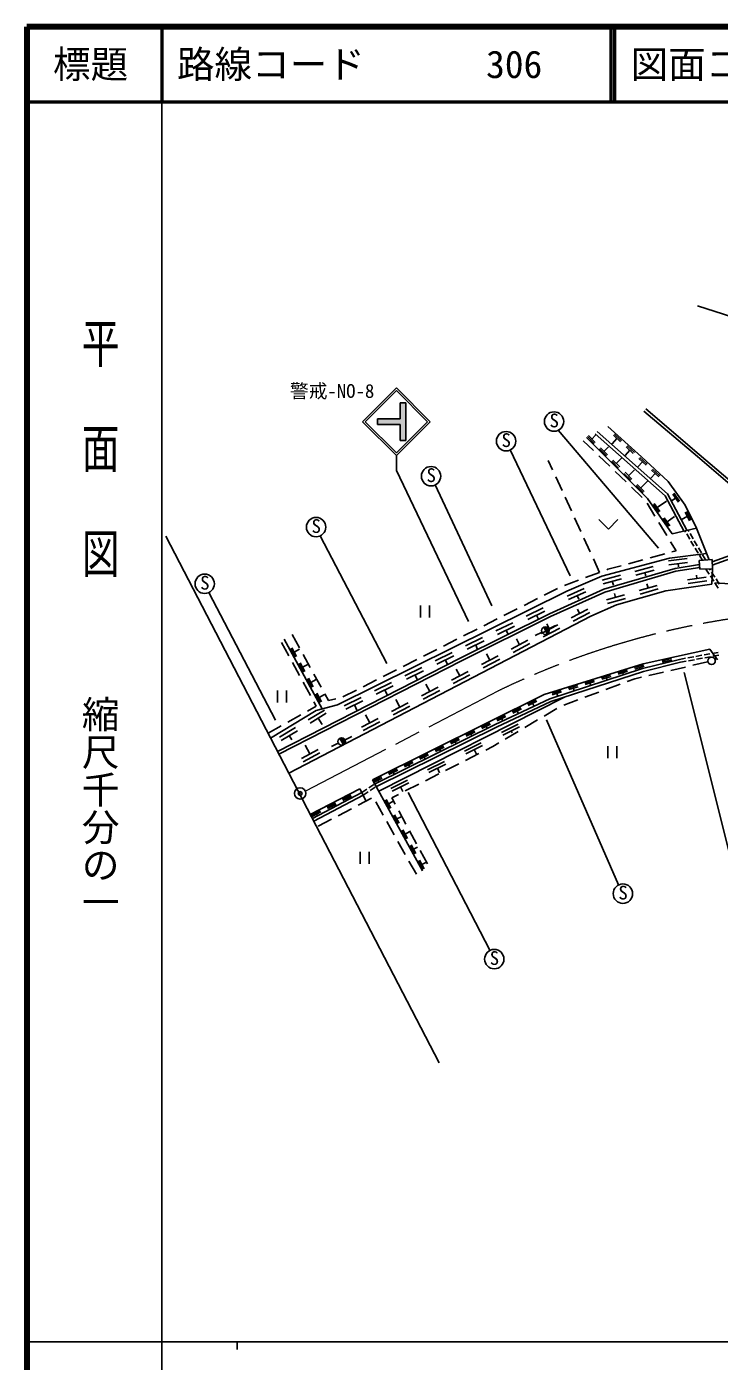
# Model space of a CAD drawing. Units: millimetres, scale not verified. Extents: x 40000 to 680000, y 20000 to 380000.
# Drawn here: x 40000 to 132184, y 202409 to 380000 of the extents above; entities that cross this region are included whole.
import ezdxf
from ezdxf.enums import TextEntityAlignment as Align

# ---------------------------------------------------------------- set-up
doc = ezdxf.new("R2010")
doc.units = ezdxf.units.MM
doc.header["$LTSCALE"] = 1000
doc.header["$PDMODE"] = 32
doc.header["$PDSIZE"] = 500
doc.linetypes.add('CHAIN', pattern=[18.5, 12, -1.5, 3.5, -1.5])
for name, color, linetype, lineweight in [('M-BGD', 7, 'Continuous', 25), ('M-BMK', 2, 'CHAIN', 13), ('M-BMK-SRVR', 3, 'Continuous', 25), ('M-STR-STRC', 7, 'Continuous', 25), ('M-TTL', 2, 'Continuous', 140), ('M-TTL-BAND', 7, 'Continuous', 25), ('M-TTL-LINE', 7, 'Continuous', 50)]:
    doc.layers.add(name, color=color, linetype=linetype, lineweight=lineweight)
doc.layers.add('M-OTRS', color=6, linetype='Continuous')
doc.layers.add('M-TTL-TXT', color=7, linetype='Continuous')
doc.styles.add('@ＭＳ ゴシック', font='')
doc.styles.add('ＭＳ ゴシック', font='')
doc.styles.get('@ＭＳ ゴシック').set_extended_font_data('@MS Gothic')
doc.styles.get('ＭＳ ゴシック').set_extended_font_data('MS Gothic')

msp = doc.modelspace()

# ---------------------------------------------------------------- hatches: boundary and pattern name
at = {"layer": 'M-STR-STRC'}
msp.add_hatch(color=256, dxfattribs=at).paths.add_polyline_path([(86713, 327816), (89713, 327815), (89713, 329940), (90463, 329940), (90462, 324940), (89712, 324940), (89713, 327065), (86713, 327066)])

# ---------------------------------------------------------------- linework, layer by layer
at = {"layer": 'M-BGD'}
for p, q in [((90463, 329940), (89713, 329940)), ((129265, 322786), (122134, 328840)), ((129524, 323091), (122393, 329145)), ((117334, 326788), (121809, 322776)), ((122627, 317209), (114523, 325343)), ((115540, 324534), (114623, 325455)), ((115682, 324675), (114765, 325596)), ((115223, 325136), (115724, 325635)), ((124977, 317567), (115646, 325837)), ((125296, 317818), (115911, 326137)), ((118560, 325197), (117911, 324485)), ((118080, 325635), (119040, 324759)), ((118215, 325783), (119175, 324907)), ((115452, 323586), (114082, 324909)), ((117164, 322905), (116246, 323826)), ((117305, 323046), (116388, 323967)), ((116847, 323506), (117449, 324106)), ((120260, 323647), (119633, 322960)), ((119779, 324085), (120740, 323209)), ((119914, 324233), (120875, 323357)), ((110002, 321023), (109423, 322284)), ((117609, 321501), (116171, 322891)), ((118787, 321275), (117870, 322196)), ((118929, 321416), (118011, 322337)), ((118470, 321877), (119173, 322578)), ((121959, 322097), (121354, 321434)), ((121479, 322535), (122439, 321659)), ((121614, 322683), (122574, 321807)), ((121809, 322776), (125356, 319473)), ((134855, 318018), (129265, 322786)), ((135108, 318328), (129524, 323091)), ((111253, 318296), (110419, 320114)), ((119767, 319417), (118329, 320807)), ((120410, 319646), (119493, 320567)), ((120552, 319787), (119634, 320708)), ((120093, 320247), (120898, 321049)), ((123659, 320547), (123076, 319908)), ((123178, 320985), (124139, 320109)), ((123313, 321133), (124274, 320257)), ((121925, 317333), (120486, 318722)), ((122034, 318016), (121116, 318937)), ((122175, 318158), (121258, 319078)), ((121717, 318618), (122622, 319521)), ((125356, 319473), (127621, 316334)), ((126140, 317921), (126900, 316867)), ((112504, 315570), (111670, 317387)), ((123617, 314875), (122574, 316582)), ((125928, 312514), (122627, 317209)), ((124112, 315357), (123365, 316420)), ((124276, 315472), (123528, 316535)), ((123902, 316003), (125144, 316876)), ((127514, 312818), (124977, 317567)), ((127867, 313006), (125296, 317818)), ((126358, 317277), (125894, 316943)), ((125978, 317804), (126738, 316750)), ((127621, 316334), (129148, 313277)), ((113755, 312843), (112921, 314661)), ((116165, 314408), (117414, 313158)), ((118665, 314408), (117414, 313158)), ((125435, 313475), (124688, 314539)), ((125599, 313590), (124851, 314654)), ((125225, 314122), (126236, 314832)), ((127921, 314816), (127141, 314426)), ((127630, 315398), (128212, 314235)), ((127809, 315487), (128390, 314324)), ((125181, 312315), (124138, 314022)), ((129148, 313277), (125928, 312514)), ((127685, 312761), (127644, 312831)), ((128136, 312808), (128024, 312998)), ((130813, 309058), (129148, 313277)), ((131227, 308775), (141732, 312574)), ((115007, 310116), (114172, 311934)), ((126441, 310252), (125702, 311462)), ((128249, 311817), (127839, 312503)), ((128696, 311861), (128289, 312550)), ((128813, 310872), (128403, 311559)), ((129255, 310914), (128848, 311603)), ((131245, 308356), (142180, 312310)), ((116258, 307390), (115424, 309208)), ((116566, 306867), (125572, 309266)), ((120087, 308536), (122017, 309057)), ((122983, 309318), (124914, 309839)), ((125415, 308907), (127896, 309215)), ((125572, 309266), (130457, 309920)), ((125879, 310100), (126441, 310252)), ((129377, 309928), (128967, 310615)), ((129815, 309967), (129408, 310656)), ((131212, 309092), (129520, 308947)), ((129941, 308983), (129531, 309670)), ((130375, 309020), (129968, 309709)), ((131267, 307873), (131212, 309092)), ((114384, 306692), (116258, 307390)), ((116810, 305144), (126308, 307926)), ((116949, 304768), (126396, 307535)), ((117195, 307739), (117353, 307797)), ((117353, 307797), (119121, 308275)), ((120956, 307519), (123372, 308163)), ((121085, 307036), (123501, 307680)), ((122293, 307358), (122408, 306928)), ((125476, 308411), (127957, 308719)), ((126308, 307926), (129552, 308447)), ((126396, 307535), (129577, 308046)), ((126717, 308565), (126771, 308123)), ((129520, 308947), (129593, 307801)), ((129593, 307801), (131267, 307873)), ((130409, 307836), (130840, 307162)), ((130985, 307686), (130874, 307856)), ((131583, 306763), (131148, 307434)), ((131267, 307873), (131175, 305840)), ((111572, 305645), (113446, 306343)), ((111899, 304903), (116566, 306867)), ((116608, 306361), (119024, 307004)), ((116737, 305877), (119153, 306521)), ((117945, 306199), (118082, 305685)), ((123901, 305661), (121500, 304965)), ((122701, 305313), (122541, 305865)), ((131175, 305840), (125044, 304950)), ((130440, 306744), (127966, 306385)), ((130512, 306249), (128038, 305890)), ((129203, 306565), (129140, 307000)), ((131002, 306910), (131433, 306236)), ((131594, 305983), (132025, 305309)), ((131594, 305983), (133591, 305863)), ((132181, 305839), (131746, 306511)), ((81386, 289763), (111899, 304903)), ((106193, 302994), (107978, 303895)), ((108871, 304346), (110657, 305247)), ((109564, 301871), (116810, 305144)), ((109735, 301509), (116949, 304768)), ((111916, 304241), (114198, 305261)), ((112120, 303785), (114402, 304805)), ((113261, 304295), (113474, 303818)), ((119579, 304409), (117177, 303714)), ((119718, 303929), (117316, 303234)), ((118378, 304062), (118232, 304567)), ((125044, 304950), (118512, 303059)), ((124040, 305180), (121639, 304485)), ((92404, 302988), (92404, 301388)), ((93604, 302988), (93604, 301388)), ((103515, 301642), (105300, 302543)), ((106492, 301581), (108734, 302686)), ((106713, 301132), (108955, 302238)), ((114703, 302503), (112486, 301348)), ((114934, 302060), (112717, 300905)), ((113595, 301926), (113306, 302481)), ((118512, 303059), (115073, 301568)), ((115073, 301568), (74901, 280650)), ((97692, 295978), (109564, 301871)), ((97872, 295621), (109735, 301509)), ((100837, 300290), (102622, 301191)), ((102456, 299591), (104698, 300696)), ((102677, 299143), (104919, 300248)), ((107834, 301685), (108101, 301144)), ((110712, 300425), (108495, 299270)), ((109036, 299640), (110382, 300304)), ((109603, 299847), (109245, 300536)), ((79333, 289211), (74283, 298496)), ((75324, 299105), (76293, 297355)), ((95481, 297586), (97266, 298487)), ((98159, 298938), (99944, 299839)), ((98419, 297602), (100662, 298707)), ((103798, 299695), (104070, 299144)), ((105612, 297769), (105200, 298561)), ((107692, 298976), (108588, 299419)), ((110943, 299981), (108726, 298827)), ((109260, 299193), (108811, 300086)), ((74888, 296296), (73933, 298053)), ((75746, 296121), (75125, 297263)), ((75922, 296216), (75300, 297358)), ((75611, 296787), (76289, 297156)), ((92803, 296234), (94588, 297135)), ((94383, 295612), (96625, 296717)), ((98640, 297153), (100883, 298258)), ((99761, 297706), (100015, 297131)), ((106721, 298346), (104503, 297192)), ((106952, 297903), (104734, 296748)), ((122049, 295240), (130919, 297176)), ((130919, 297176), (131956, 295757)), ((131231, 296605), (132018, 296748)), ((73386, 283567), (97692, 295978)), ((73568, 283211), (97872, 295621)), ((76320, 293660), (75365, 295417)), ((76845, 294100), (76224, 295242)), ((77020, 294196), (76399, 295338)), ((76710, 294767), (77403, 295144)), ((76777, 296480), (77746, 294731)), ((90125, 294882), (91910, 295783)), ((94604, 295164), (96846, 296269)), ((95725, 295716), (96018, 295122)), ((102729, 296268), (100512, 295113)), ((102960, 295825), (100743, 294670)), ((101621, 295691), (101179, 296538)), ((108894, 291149), (122049, 295240)), ((120864, 294714), (122105, 295100)), ((120923, 294523), (122164, 294909)), ((121971, 294580), (126902, 295816)), ((122082, 294196), (126999, 295428)), ((124557, 295634), (125827, 295911)), ((124599, 295438), (125870, 295716)), ((125235, 295577), (125250, 295505)), ((126902, 295816), (127689, 295960)), ((126999, 295428), (127786, 295573)), ((127984, 296013), (128771, 296157)), ((128081, 295627), (128868, 295771)), ((130591, 295473), (128643, 295020)), ((129066, 296211), (129853, 296354)), ((129163, 295825), (129950, 295970)), ((130148, 296408), (130935, 296551)), ((130245, 296024), (131032, 296168)), ((131327, 296222), (132114, 296367)), ((77944, 292080), (77323, 293222)), ((78119, 292175), (77498, 293317)), ((77809, 292746), (78517, 293132)), ((78231, 293856), (79199, 292106)), ((84768, 292178), (86554, 293079)), ((87446, 293530), (89232, 294431)), ((90347, 293623), (92589, 294728)), ((90568, 293174), (92810, 294279)), ((91689, 293727), (91978, 293140)), ((98738, 294190), (96521, 293035)), ((98969, 293746), (96752, 292592)), ((97629, 293612), (97159, 294516)), ((109617, 290562), (121971, 294580)), ((109764, 290189), (122082, 294196)), ((114275, 292665), (115516, 293051)), ((116471, 293348), (117713, 293734)), ((116531, 293157), (117772, 293543)), ((117151, 293350), (117220, 293131)), ((118667, 294031), (119909, 294417)), ((118727, 293840), (119968, 294226)), ((119348, 294033), (119408, 293840)), ((120929, 293224), (119916, 292850)), ((121825, 293432), (120929, 293224)), ((121544, 294716), (121596, 294549)), ((124747, 294113), (122799, 293659)), ((127669, 294793), (125721, 294339)), ((73367, 291653), (73367, 290053)), ((74567, 291652), (74567, 290052)), ((77753, 291024), (76798, 292781)), ((79218, 290155), (78597, 291297)), ((82090, 290826), (83876, 291727)), ((86310, 291633), (88553, 292738)), ((86531, 291185), (88774, 292290)), ((87653, 291737), (87963, 291107)), ((94747, 292111), (92529, 290957)), ((94978, 291668), (92760, 290513)), ((93638, 291534), (93138, 292494)), ((109882, 291299), (111124, 291685)), ((109942, 291108), (111183, 291494)), ((110562, 291301), (110655, 291003)), ((112079, 291982), (113320, 292368)), ((112138, 291791), (113379, 292177)), ((112759, 291984), (112843, 291713)), ((116163, 291465), (114287, 290772)), ((114334, 292474), (115576, 292860)), ((114955, 292667), (115031, 292422)), ((118978, 292503), (117101, 291811)), ((77367, 288915), (78543, 289571)), ((78543, 289571), (78230, 290145)), ((79043, 290059), (78422, 291201)), ((78547, 288999), (81386, 289763)), ((78908, 290726), (79631, 291119)), ((79684, 291231), (80180, 290335)), ((80180, 290335), (81128, 290564)), ((82274, 289643), (84516, 290749)), ((82495, 289195), (84737, 290300)), ((83616, 289748), (83994, 288982)), ((86023, 279774), (108894, 291149)), ((111559, 290773), (86852, 278264)), ((90756, 290033), (88538, 288878)), ((90986, 289590), (88769, 288435)), ((89647, 289456), (89118, 290472)), ((102339, 287161), (109617, 290562)), ((102512, 286801), (109764, 290189)), ((106658, 289870), (107822, 290448)), ((106747, 289690), (107911, 290269)), ((107329, 289980), (107498, 289640)), ((113349, 290426), (111473, 289734)), ((72470, 285332), (78547, 288999)), ((74747, 287453), (76494, 288428)), ((77479, 287771), (79620, 289063)), ((77738, 287343), (79878, 288635)), ((78808, 287989), (79324, 287133)), ((86764, 287955), (84547, 286800)), ((85656, 287377), (85097, 288450)), ((102540, 287821), (103704, 288400)), ((102629, 287642), (103793, 288221)), ((103211, 287931), (103364, 287623)), ((104599, 288845), (105763, 289424)), ((104688, 288666), (105852, 289245)), ((105270, 288956), (105431, 288632)), ((108001, 287760), (106282, 286737)), ((110579, 289294), (108860, 288271)), ((72127, 285992), (73874, 286966)), ((73626, 285446), (75767, 286738)), ((73885, 285018), (76025, 286310)), ((86995, 287511), (84778, 286357)), ((86398, 279269), (102339, 287161)), ((86576, 278910), (102512, 286801)), ((98421, 285773), (99585, 286352)), ((98510, 285594), (99674, 286172)), ((100480, 286797), (101644, 287376)), ((100569, 286618), (101733, 287197)), ((101151, 286907), (101297, 286615)), ((103178, 286081), (105409, 287211)), ((103359, 285724), (105589, 286854)), ((105423, 286226), (103704, 285203)), ((104474, 286289), (104605, 286030)), ((74955, 285664), (75299, 285094)), ((77673, 283221), (77056, 284405)), ((80578, 284217), (81474, 284659)), ((82147, 284434), (81697, 285327)), ((81922, 284880), (83268, 285545)), ((94302, 283724), (95466, 284303)), ((96362, 284748), (97525, 285327)), ((96451, 284569), (97615, 285148)), ((97033, 284859), (97162, 284599)), ((98271, 283597), (100502, 284726)), ((98452, 283240), (100682, 284369)), ((99092, 285883), (99229, 285607)), ((102057, 284222), (101091, 283732)), ((102845, 284691), (102057, 284222)), ((117366, 284275), (117365, 282675)), ((118566, 284275), (118565, 282675)), ((78782, 283798), (76564, 282643)), ((79013, 283355), (76795, 282200)), ((92243, 282700), (93407, 283279)), ((92332, 282521), (93496, 283100)), ((92914, 282810), (93027, 282582)), ((94391, 283545), (95555, 284124)), ((94973, 283834), (95095, 283590)), ((100199, 283280), (98416, 282375)), ((99567, 283805), (99863, 283220)), ((88124, 280651), (89288, 281230)), ((88213, 280472), (89377, 281051)), ((88795, 280762), (88893, 280566)), ((90183, 281676), (91347, 282255)), ((90273, 281497), (91436, 282075)), ((90855, 281786), (90960, 281574)), ((93364, 281113), (95595, 282242)), ((93545, 280756), (95775, 281885)), ((94660, 281320), (94958, 280732)), ((97524, 281922), (95740, 281017)), ((85531, 278709), (86204, 279143)), ((92679, 267656), (86023, 279774)), ((86065, 279627), (87229, 280206)), ((86154, 279448), (87318, 280027)), ((86736, 279738), (86825, 279557)), ((88457, 278628), (90688, 279757)), ((88638, 278271), (90869, 279401)), ((89753, 278836), (90053, 278243)), ((92173, 279208), (90390, 278303)), ((94849, 280565), (93065, 279660)), ((77745, 275171), (84335, 278583)), ((78029, 274625), (84607, 278113)), ((78216, 274271), (84795, 277759)), ((81997, 277203), (83152, 277801)), ((82089, 277026), (83244, 277623)), ((82666, 277325), (82718, 277224)), ((85892, 277345), (84123, 276412)), ((84335, 278583), (85173, 276966)), ((84607, 278113), (85279, 278546)), ((84795, 277759), (85467, 278193)), ((85719, 278356), (86390, 278790)), ((88309, 275924), (87683, 277064)), ((88484, 276021), (87858, 277160)), ((89498, 277850), (88587, 277388)), ((88587, 277388), (89052, 276527)), ((77912, 275089), (79067, 275686)), ((78004, 274911), (79159, 275509)), ((79955, 276146), (81109, 276744)), ((80047, 275968), (81201, 276566)), ((80624, 276267), (80686, 276147)), ((83238, 275946), (81469, 275013)), ((87464, 275089), (86488, 276835)), ((88171, 276590), (88737, 276901)), ((89527, 275647), (90477, 273887)), ((78581, 275210), (78654, 275069)), ((80584, 274547), (78815, 273614)), ((88930, 272471), (87953, 274217)), ((89416, 273908), (88790, 275048)), ((89591, 274005), (88965, 275144)), ((89278, 274574), (89829, 274877)), ((90523, 271893), (89897, 273032)), ((90699, 271989), (90073, 273128)), ((90386, 272559), (90921, 272853)), ((90952, 273007), (91901, 271246)), ((84390, 270221), (84389, 268621)), ((85590, 270221), (85589, 268621)), ((90395, 269854), (89418, 271599)), ((91631, 269877), (91005, 271016)), ((91806, 269973), (91180, 271112)), ((91493, 270543), (92013, 270829)), ((92376, 270366), (93326, 268606)), ((91860, 267236), (90883, 268981)), ((92738, 267861), (92112, 269000)), ((92913, 267957), (92287, 269096)), ((92600, 268527), (93105, 268804))]:
    msp.add_line(p, q, dxfattribs=at)
for centre in [(109037, 299640), (131152, 295615), (81923, 284881)]:
    msp.add_circle(centre, 500, dxfattribs=at)
for centre, radius, start, end in [((109037, 299640), 400, 296.54382, 116.84075), ((109037, 299640), 300, 296.49433, 116.89024), ((109037, 299640), 200, 296.39534, 116.98922), ((109037, 299640), 100, 296.0984, 117.28617), ((81923, 284881), 400, 296.54382, 116.84075), ((81923, 284881), 300, 296.49433, 116.89024), ((81923, 284881), 200, 296.39534, 116.98922), ((81923, 284881), 100, 296.0984, 117.28617)]:
    msp.add_arc(centre, radius, start, end, dxfattribs=at)
at = {"layer": 'M-BMK'}
msp.add_line((77131, 278322), (102739, 291607), dxfattribs=at)
msp.add_arc((150152, 193507), 108956, 94.3186, 115.79505, dxfattribs=at)
at = {"layer": 'M-BMK-SRVR'}
for p, q in [((129280, 342838), (160770, 332870)), ((58521, 312199), (94907, 242116))]:
    msp.add_line(p, q, dxfattribs=at)
msp.add_circle((76395, 277976), 750, dxfattribs=at)
at = {"layer": 'M-OTRS'}
msp.add_point((76395, 277976), dxfattribs=at)
msp.add_point((76395, 277976), dxfattribs=at)
at = {"layer": 'M-STR-STRC'}
for p, q in [((84714, 327442), (89214, 331941)), ((85067, 327442), (89214, 331587)), ((93714, 327440), (89214, 331941)), ((93360, 327440), (89214, 331587)), ((89713, 327815), (89713, 329940)), ((90462, 324940), (90463, 329940)), ((84714, 327442), (89213, 322940)), ((85067, 327442), (89213, 323294)), ((86713, 327066), (86713, 327816)), ((89713, 327815), (86713, 327816)), ((89713, 327065), (86713, 327066)), ((89213, 323294), (93360, 327440)), ((89213, 322941), (93714, 327440)), ((89712, 324940), (89713, 327065)), ((124073, 310604), (110756, 326300)), ((90462, 324940), (89712, 324940)), ((112335, 306917), (104369, 323686)), ((89213, 322940), (89212, 320940)), ((89212, 320940), (98787, 300860)), ((101896, 302928), (94382, 319024)), ((87923, 295258), (79081, 312253)), ((73099, 287715), (64257, 304709)), ((127500, 294081), (133635, 269642)), ((109197, 287761), (118751, 265811)), ((90781, 278117), (101627, 257102))]:
    msp.add_line(p, q, dxfattribs=at)
for centre in [(110192, 327460), (103805, 324846), (93818, 320183), (78517, 313412), (63693, 305869), (119355, 264636), (102231, 255928)]:
    msp.add_circle(centre, 1289, dxfattribs=at)
at = {"layer": 'M-TTL'}
for p, q in [((40000, 380000), (40000, 20000)), ((680000, 380000), (40000, 380000))]:
    msp.add_line(p, q, dxfattribs=at)
at = {"layer": 'M-TTL-BAND'}
for p, q in [((58000, 370000), (58000, 20000)), ((40000, 205000), (579000, 205000)), ((68000, 205000), (68000, 204000))]:
    msp.add_line(p, q, dxfattribs=at)
at = {"layer": 'M-TTL-LINE'}
for p, q in [((58000, 380000), (58000, 370000)), ((117750, 380000), (117750, 370000)), ((118250, 380000), (118250, 370000)), ((40000, 370000), (680000, 370000))]:
    msp.add_line(p, q, dxfattribs=at)

# ---------------------------------------------------------------- texts
at = {"layer": 'M-STR-STRC', "style": 'ＭＳ ゴシック'}
for s, p in [('警戒-NO-8', (75030, 330061)), ('S', (109588, 326134)), ('S', (103201, 323520)), ('S', (93213, 318857)), ('S', (77913, 312086)), ('S', (63088, 304543)), ('S', (118751, 263311)), ('S', (101627, 254602))]:
    msp.add_text(s, height=1833, rotation=359.988, dxfattribs=at).set_placement(p, align=Align.BOTTOM_LEFT)
at = {"layer": 'M-TTL-BAND', "style": '@ＭＳ ゴシック', "width": 1.4}
msp.add_text('平  面  図', height=3666, rotation=270, dxfattribs=at).set_placement((49777, 306475), align=Align.MIDDLE_RIGHT)
at = {"layer": 'M-TTL-BAND', "style": '@ＭＳ ゴシック'}
msp.add_text('縮尺千分の一', height=3666, rotation=270, dxfattribs=at).set_placement((49777, 261030), align=Align.MIDDLE_RIGHT)
at = {"layer": 'M-TTL-TXT', "style": 'ＭＳ ゴシック'}
msp.add_text('標題', height=3666, dxfattribs=at).set_placement((48500, 375000), align=Align.MIDDLE_CENTER)
for s, p in [('路線コード', (60000, 375000)), ('306', (101142, 375000)), ('図面コード', (120380, 375000))]:
    msp.add_text(s, height=3666, dxfattribs=at).set_placement(p, align=Align.MIDDLE_LEFT)

doc.saveas('drawing.dxf')
